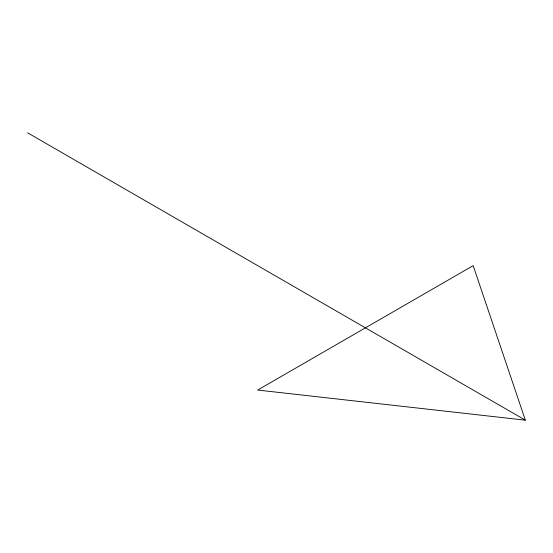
<?xml version="1.0" encoding="UTF-8"?>
<svg xmlns="http://www.w3.org/2000/svg" width="553" height="553" viewBox="0 0 553 553"><rect width="100%" height="100%" fill="white"/><g stroke="black" fill="none" stroke-linecap="round" stroke-linejoin="round"><path stroke-width="0.83" d="M525.35 420.169L257.691 390.052L473.174 265.64L525.35 420.169L27.65 132.831"/></g></svg>
